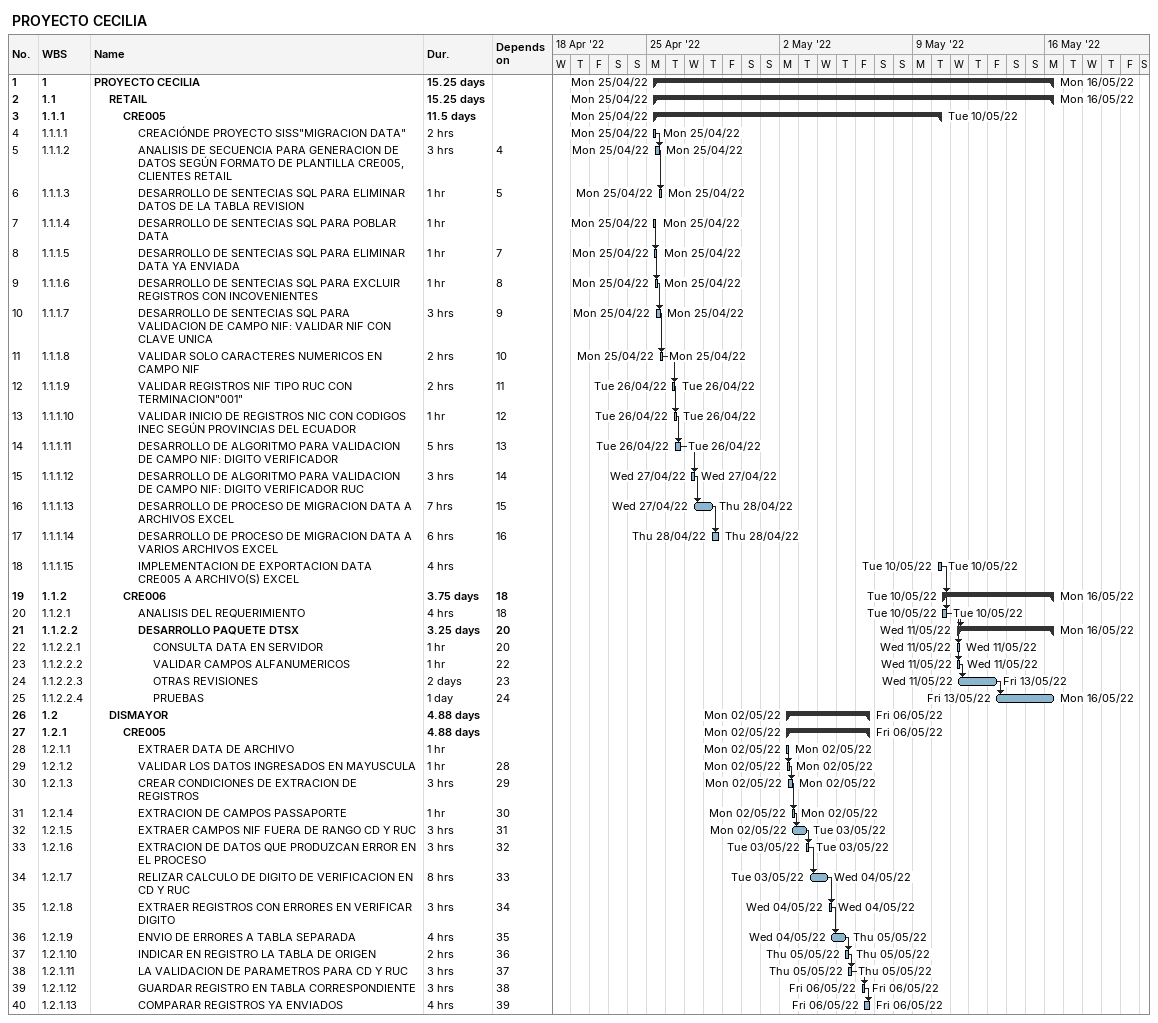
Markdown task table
PROYECTO CECILIA

| ID | WBS | Task | Duration | Start | Finish | Predecessors |
|---|---|---|---|---|---|---|
| 1 | 1 | **PROYECTO CECILIA** | 15.25d | 2022-04-25 | 2022-05-16 |  |
| 2 | 1.1 | **RETAIL** | 15.25d | 2022-04-25 | 2022-05-16 |  |
| 3 | 1.1.1 | **CRE005** | 11.5d | 2022-04-25 | 2022-05-10 |  |
| 4 | 1.1.1.1 | CREACIÓNDE PROYECTO SISS"MIGRACION DATA" | 2h | 2022-04-25 | 2022-04-25 |  |
| 5 | 1.1.1.2 | ANALISIS DE SECUENCIA PARA GENERACION DE DATOS SEGÚN FORMATO DE PLANTILLA CRE005, CLIENTES RETAIL | 3h | 2022-04-25 | 2022-04-25 | 4 |
| 6 | 1.1.1.3 | DESARROLLO DE SENTECIAS SQL PARA ELIMINAR DATOS DE LA TABLA REVISION | 1h | 2022-04-25 | 2022-04-25 | 5 |
| 7 | 1.1.1.4 | DESARROLLO DE SENTECIAS SQL PARA POBLAR DATA | 1h | 2022-04-25 | 2022-04-25 |  |
| 8 | 1.1.1.5 | DESARROLLO DE SENTECIAS SQL PARA ELIMINAR DATA YA ENVIADA | 1h | 2022-04-25 | 2022-04-25 | 7 |
| 9 | 1.1.1.6 | DESARROLLO DE SENTECIAS SQL PARA EXCLUIR REGISTROS CON INCOVENIENTES | 1h | 2022-04-25 | 2022-04-25 | 8 |
| 10 | 1.1.1.7 | DESARROLLO DE SENTECIAS SQL PARA VALIDACION DE CAMPO NIF: VALIDAR NIF CON CLAVE UNICA | 3h | 2022-04-25 | 2022-04-25 | 9 |
| 11 | 1.1.1.8 | VALIDAR SOLO CARACTERES NUMERICOS EN CAMPO NIF | 2h | 2022-04-25 | 2022-04-25 | 10 |
| 12 | 1.1.1.9 | VALIDAR REGISTROS NIF TIPO RUC CON TERMINACION"001" | 2h | 2022-04-26 | 2022-04-26 | 11 |
| 13 | 1.1.1.10 | VALIDAR INICIO DE REGISTROS NIC CON CODIGOS INEC SEGÚN PROVINCIAS DEL ECUADOR | 1h | 2022-04-26 | 2022-04-26 | 12 |
| 14 | 1.1.1.11 | DESARROLLO DE ALGORITMO PARA VALIDACION DE CAMPO NIF: DIGITO VERIFICADOR | 5h | 2022-04-26 | 2022-04-26 | 13 |
| 15 | 1.1.1.12 | DESARROLLO DE ALGORITMO PARA VALIDACION DE CAMPO NIF: DIGITO VERIFICADOR RUC | 3h | 2022-04-27 | 2022-04-27 | 14 |
| 16 | 1.1.1.13 | DESARROLLO DE PROCESO DE MIGRACION DATA A ARCHIVOS EXCEL | 7h | 2022-04-27 | 2022-04-28 | 15 |
| 17 | 1.1.1.14 | DESARROLLO DE PROCESO DE MIGRACION DATA A VARIOS ARCHIVOS EXCEL | 6h | 2022-04-28 | 2022-04-28 | 16 |
| 18 | 1.1.1.15 | IMPLEMENTACION DE EXPORTACION DATA CRE005 A ARCHIVO(S) EXCEL | 4h | 2022-05-10 | 2022-05-10 |  |
| 19 | 1.1.2 | **CRE006** | 3.75d | 2022-05-10 | 2022-05-16 | 18 |
| 20 | 1.1.2.1 | ANALISIS DEL REQUERIMIENTO | 4h | 2022-05-10 | 2022-05-10 | 18 |
| 21 | 1.1.2.2 | **DESARROLLO PAQUETE DTSX** | 3.25d | 2022-05-11 | 2022-05-16 | 20 |
| 22 | 1.1.2.2.1 | CONSULTA DATA EN SERVIDOR | 1h | 2022-05-11 | 2022-05-11 | 20 |
| 23 | 1.1.2.2.2 | VALIDAR CAMPOS ALFANUMERICOS | 1h | 2022-05-11 | 2022-05-11 | 22 |
| 24 | 1.1.2.2.3 | OTRAS REVISIONES | 2d | 2022-05-11 | 2022-05-13 | 23 |
| 25 | 1.1.2.2.4 | PRUEBAS | 1d | 2022-05-13 | 2022-05-16 | 24 |
| 26 | 1.2 | **DISMAYOR** | 4.88d | 2022-05-02 | 2022-05-06 |  |
| 27 | 1.2.1 | **CRE005** | 4.88d | 2022-05-02 | 2022-05-06 |  |
| 28 | 1.2.1.1 | EXTRAER DATA DE ARCHIVO | 1h | 2022-05-02 | 2022-05-02 |  |
| 29 | 1.2.1.2 | VALIDAR LOS DATOS INGRESADOS EN MAYUSCULA | 1h | 2022-05-02 | 2022-05-02 | 28 |
| 30 | 1.2.1.3 | CREAR CONDICIONES DE EXTRACION DE REGISTROS | 3h | 2022-05-02 | 2022-05-02 | 29 |
| 31 | 1.2.1.4 | EXTRACION DE CAMPOS PASSAPORTE | 1h | 2022-05-02 | 2022-05-02 | 30 |
| 32 | 1.2.1.5 | EXTRAER CAMPOS NIF FUERA DE RANGO CD Y RUC | 3h | 2022-05-02 | 2022-05-03 | 31 |
| 33 | 1.2.1.6 | EXTRACION DE DATOS QUE PRODUZCAN ERROR EN EL PROCESO | 3h | 2022-05-03 | 2022-05-03 | 32 |
| 34 | 1.2.1.7 | RELIZAR CALCULO DE DIGITO DE VERIFICACION EN CD Y RUC | 8h | 2022-05-03 | 2022-05-04 | 33 |
| 35 | 1.2.1.8 | EXTRAER REGISTROS CON ERRORES EN VERIFICAR DIGITO | 3h | 2022-05-04 | 2022-05-04 | 34 |
| 36 | 1.2.1.9 | ENVIO DE ERRORES A TABLA SEPARADA | 4h | 2022-05-04 | 2022-05-05 | 35 |
| 37 | 1.2.1.10 | INDICAR EN REGISTRO LA TABLA DE ORIGEN | 2h | 2022-05-05 | 2022-05-05 | 36 |
| 38 | 1.2.1.11 | LA VALIDACION DE PARAMETROS PARA CD Y RUC | 3h | 2022-05-05 | 2022-05-05 | 37 |
| 39 | 1.2.1.12 | GUARDAR REGISTRO EN TABLA CORRESPONDIENTE | 3h | 2022-05-06 | 2022-05-06 | 38 |
| 40 | 1.2.1.13 | COMPARAR REGISTROS YA ENVIADOS | 4h | 2022-05-06 | 2022-05-06 | 39 |
